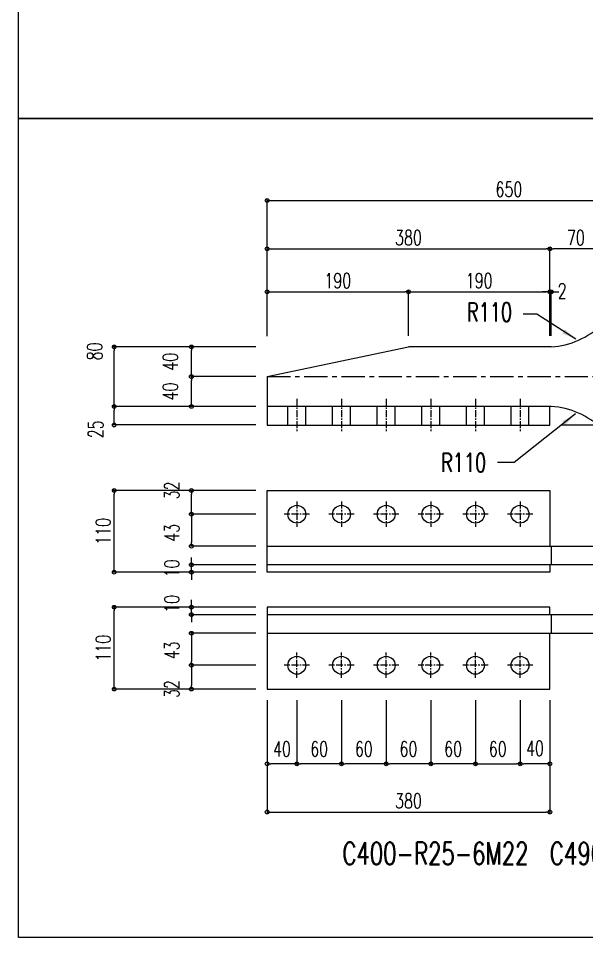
# Model space of a CAD drawing. Header units: millimetres. Extents: x -4568 to 36914, y -114 to 17788.
# Drawn here: x 23852 to 24616, y 7044 to 8279 of the extents above; entities that cross this region are included whole.
import ezdxf

# ---------------------------------------------------------------- set-up
doc = ezdxf.new("R2010")
doc.units = ezdxf.units.MM
doc.header["$LTSCALE"] = 5
doc.linetypes.add('ACAD_ISO03W100', pattern=[30, 12, -18])
doc.linetypes.add('CENTER1', pattern=[10, 6.25, -1.25, 1.25, -1.25])
doc.layers.get('0').update_dxf_attribs({"color": 255})
doc.layers.get('DEFPOINTS').update_dxf_attribs({"color": 255})
for name, color, linetype in [('01', 7, 'Continuous'), ('寸法', 4, 'Continuous'), ('補助線', 7, 'ACAD_ISO03W100'), ('金物', 142, 'Continuous')]:
    doc.layers.add(name, color=color, linetype=linetype)
doc.styles.add('KANJI', font='simplex.shx', dxfattribs={"width": 0.7, "bigfont": 'extfont2.shx'})
doc.styles.get("Standard").update_dxf_attribs({"font": 'simplex.shx', "width": 0.7, "height": 2.5, "bigfont": '@extfont2.shx'})
doc.styles.add('SUNPOU2', font='simplex.shx', dxfattribs={"width": 0.7, "height": 50, "bigfont": 'extfont2.shx'})
doc.dimstyles.new('コピー(2) - Standard', dxfattribs={"dimtxt": 25, "dimasz": 20, "dimexe": 0.18, "dimexo": 0.0625, "dimgap": 15, "dimtad": 1, "dimdec": 0, "dimzin": 0, "dimdsep": 46, "dimtxsty": 'Standard', "dimblk": 'DOTSMALL', "dimcen": 0.09, "dimadec": 0, "dimazin": 0, "dimtfac": 1, "dimtdec": 0, "dimtofl": 0, "dimtmove": 0, "dimatfit": 3, "dimfxl": 0, "dimtolj": 1, "dimtzin": 0, "dimarcsym": 0})
doc.dimstyles.new('一般寸法-小さめ', dxfattribs={"dimscale": 10, "dimtxt": 2, "dimasz": 0.5, "dimexe": 0.125, "dimexo": 1.5, "dimgap": 0.5, "dimtad": 1, "dimtxsty": 'KANJI', "dimblk": 'ORIGIN', "dimcen": 0, "dimclrd": 256, "dimclre": 256, "dimclrt": 256, "dimadec": 0, "dimazin": 0, "dimtfac": 1, "dimtmove": 2, "dimatfit": 2, "dimfxl": 0, "dimtolj": 2, "dimlwd": 5, "dimlwe": 5, "dimarcsym": 0})

# ---------------------------------------------------------------- blocks, each defined once
blk = doc.blocks.new('_Origin')
at = {"color": 0, "linetype": 'ByBlock', "lineweight": -2}
blk.add_line((0, 0), (-1, 0), dxfattribs=at)
blk.add_circle((0, 0), 0.5, dxfattribs=at)
blk = doc.blocks.new('*D365')
at = {"layer": 'DEFPOINTS', "color": 0, "transparency": 16777216}
for p in [(24566.1, 7969.4), (24186.1, 7837.6), (24566.1, 7837.6)]:
    blk.add_point(p, dxfattribs=at)
at = {"layer": '寸法', "lineweight": 5, "transparency": 16777216}
for p, q in [((24186.1, 7852.6), (24186.1, 7970.6)), ((24566.1, 7852.6), (24566.1, 7970.6)), ((24191.1, 7969.4), (24561.1, 7969.4))]:
    blk.add_line(p, q, dxfattribs=at)
at = {"layer": '寸法', "lineweight": 5, "transparency": 16777216, "xscale": 5, "yscale": 5, "zscale": 5, "rotation": 180}
blk.add_blockref('_Origin', (24186.1, 7969.4), dxfattribs=at)
at = {"layer": '寸法', "lineweight": 5, "transparency": 16777216, "xscale": 5, "yscale": 5, "zscale": 5}
blk.add_blockref('_Origin', (24566.1, 7969.4), dxfattribs=at)
at = {"layer": '寸法', "transparency": 16777216, "insert": (24376.1, 7984.4), "char_height": 20, "attachment_point": 5, "style": 'KANJI'}
blk.add_mtext('\\A2;380', dxfattribs=at)
blk = doc.blocks.new('*D366')
at = {"layer": 'DEFPOINTS', "color": 0, "transparency": 16777216}
for p in [(24466.1, 7377.6), (24526.1, 7377.6), (24526.1, 7277.1)]:
    blk.add_point(p, dxfattribs=at)
at = {"layer": '寸法', "lineweight": 5, "transparency": 16777216}
for p, q in [((24466.1, 7362.6), (24466.1, 7275.9)), ((24526.1, 7362.6), (24526.1, 7275.9)), ((24471.1, 7277.1), (24521.1, 7277.1))]:
    blk.add_line(p, q, dxfattribs=at)
at = {"layer": '寸法', "lineweight": 5, "transparency": 16777216, "xscale": 5, "yscale": 5, "zscale": 5, "rotation": 180}
blk.add_blockref('_Origin', (24466.1, 7277.1), dxfattribs=at)
at = {"layer": '寸法', "lineweight": 5, "transparency": 16777216, "xscale": 5, "yscale": 5, "zscale": 5}
blk.add_blockref('_Origin', (24526.1, 7277.1), dxfattribs=at)
at = {"layer": '寸法', "transparency": 16777216, "insert": (24496.1, 7297.1), "char_height": 20, "attachment_point": 5, "style": 'KANJI'}
blk.add_mtext('\\A2;60', dxfattribs=at)
blk = doc.blocks.new('*D367')
at = {"layer": 'DEFPOINTS', "color": 0, "transparency": 16777216}
for p in [(24566.1, 7969.4), (24636.1, 7869.1), (24566.1, 7837.6)]:
    blk.add_point(p, dxfattribs=at)
at = {"layer": '寸法', "lineweight": 5, "transparency": 16777216}
for p, q in [((24566.1, 7852.6), (24566.1, 7970.6)), ((24636.1, 7884.1), (24636.1, 7970.6)), ((24631.1, 7969.4), (24571.1, 7969.4))]:
    blk.add_line(p, q, dxfattribs=at)
at = {"layer": '寸法', "lineweight": 5, "transparency": 16777216, "xscale": 5, "yscale": 5, "zscale": 5, "rotation": 180}
blk.add_blockref('_Origin', (24566.1, 7969.4), dxfattribs=at)
at = {"layer": '寸法', "lineweight": 5, "transparency": 16777216, "xscale": 5, "yscale": 5, "zscale": 5}
blk.add_blockref('_Origin', (24636.1, 7969.4), dxfattribs=at)
at = {"layer": '寸法', "transparency": 16777216, "insert": (24601.1, 7984.4), "char_height": 20, "attachment_point": 5, "style": 'KANJI'}
blk.add_mtext('\\A2;70', dxfattribs=at)
blk = doc.blocks.new('*D368')
at = {"layer": 'DEFPOINTS', "color": 0, "transparency": 16777216}
for p in [(24226.1, 7377.6), (24286.1, 7377.6), (24226.1, 7277.1)]:
    blk.add_point(p, dxfattribs=at)
at = {"layer": '寸法', "lineweight": 5, "transparency": 16777216}
for p, q in [((24226.1, 7362.6), (24226.1, 7275.9)), ((24286.1, 7362.6), (24286.1, 7275.9)), ((24281.1, 7277.1), (24231.1, 7277.1))]:
    blk.add_line(p, q, dxfattribs=at)
at = {"layer": '寸法', "lineweight": 5, "transparency": 16777216, "xscale": 5, "yscale": 5, "zscale": 5, "rotation": 180}
blk.add_blockref('_Origin', (24226.1, 7277.1), dxfattribs=at)
at = {"layer": '寸法', "lineweight": 5, "transparency": 16777216, "xscale": 5, "yscale": 5, "zscale": 5}
blk.add_blockref('_Origin', (24286.1, 7277.1), dxfattribs=at)
at = {"layer": '寸法', "transparency": 16777216, "insert": (24256.1, 7297.1), "char_height": 20, "attachment_point": 5, "style": 'KANJI'}
blk.add_mtext('\\A2;60', dxfattribs=at)
blk = doc.blocks.new('*D369')
at = {"layer": 'DEFPOINTS', "color": 0, "transparency": 16777216}
for p in [(24186.1, 7377.6), (24566.1, 7377.6), (24566.1, 7212.3)]:
    blk.add_point(p, dxfattribs=at)
at = {"layer": '寸法', "lineweight": 5, "transparency": 16777216}
for p, q in [((24186.1, 7362.6), (24186.1, 7211)), ((24566.1, 7362.6), (24566.1, 7211)), ((24191.1, 7212.3), (24561.1, 7212.3))]:
    blk.add_line(p, q, dxfattribs=at)
at = {"layer": '寸法', "lineweight": 5, "transparency": 16777216, "xscale": 5, "yscale": 5, "zscale": 5, "rotation": 180}
blk.add_blockref('_Origin', (24186.1, 7212.3), dxfattribs=at)
at = {"layer": '寸法', "lineweight": 5, "transparency": 16777216, "xscale": 5, "yscale": 5, "zscale": 5}
blk.add_blockref('_Origin', (24566.1, 7212.3), dxfattribs=at)
at = {"layer": '寸法', "transparency": 16777216, "insert": (24376.1, 7227.3), "char_height": 20, "attachment_point": 5, "style": 'KANJI'}
blk.add_mtext('\\A2;380', dxfattribs=at)
blk = doc.blocks.new('*D370')
at = {"layer": 'DEFPOINTS', "color": 0, "transparency": 16777216}
for p in [(24406.1, 7377.6), (24466.1, 7377.6), (24406.1, 7277.1)]:
    blk.add_point(p, dxfattribs=at)
at = {"layer": '寸法', "lineweight": 5, "transparency": 16777216}
for p, q in [((24406.1, 7362.6), (24406.1, 7275.9)), ((24466.1, 7362.6), (24466.1, 7275.9)), ((24461.1, 7277.1), (24411.1, 7277.1))]:
    blk.add_line(p, q, dxfattribs=at)
at = {"layer": '寸法', "lineweight": 5, "transparency": 16777216, "xscale": 5, "yscale": 5, "zscale": 5, "rotation": 180}
blk.add_blockref('_Origin', (24406.1, 7277.1), dxfattribs=at)
at = {"layer": '寸法', "lineweight": 5, "transparency": 16777216, "xscale": 5, "yscale": 5, "zscale": 5}
blk.add_blockref('_Origin', (24466.1, 7277.1), dxfattribs=at)
at = {"layer": '寸法', "transparency": 16777216, "insert": (24436.1, 7297.1), "char_height": 20, "attachment_point": 5, "style": 'KANJI'}
blk.add_mtext('\\A2;60', dxfattribs=at)
blk = doc.blocks.new('*D371')
at = {"layer": 'DEFPOINTS', "color": 0, "transparency": 16777216}
for p in [(24346.1, 7377.6), (24406.1, 7377.6), (24346.1, 7277.1)]:
    blk.add_point(p, dxfattribs=at)
at = {"layer": '寸法', "lineweight": 5, "transparency": 16777216}
for p, q in [((24346.1, 7362.6), (24346.1, 7275.9)), ((24406.1, 7362.6), (24406.1, 7275.9)), ((24401.1, 7277.1), (24351.1, 7277.1))]:
    blk.add_line(p, q, dxfattribs=at)
at = {"layer": '寸法', "lineweight": 5, "transparency": 16777216, "xscale": 5, "yscale": 5, "zscale": 5, "rotation": 180}
blk.add_blockref('_Origin', (24346.1, 7277.1), dxfattribs=at)
at = {"layer": '寸法', "lineweight": 5, "transparency": 16777216, "xscale": 5, "yscale": 5, "zscale": 5}
blk.add_blockref('_Origin', (24406.1, 7277.1), dxfattribs=at)
at = {"layer": '寸法', "transparency": 16777216, "insert": (24376.1, 7297.1), "char_height": 20, "attachment_point": 5, "style": 'KANJI'}
blk.add_mtext('\\A2;60', dxfattribs=at)
blk = doc.blocks.new('*D529')
at = {"layer": 'DEFPOINTS', "color": 0, "transparency": 16777216}
for p in [(23980.7, 7644.6), (24186.1, 7644.6), (24186.1, 7534.6)]:
    blk.add_point(p, dxfattribs=at)
at = {"layer": '寸法', "lineweight": 5, "transparency": 16777216}
for p, q in [((24171.1, 7644.6), (23979.4, 7644.6)), ((23980.7, 7539.6), (23980.7, 7639.6)), ((24171.1, 7534.6), (23979.4, 7534.6))]:
    blk.add_line(p, q, dxfattribs=at)
at = {"layer": '寸法', "lineweight": 5, "transparency": 16777216, "xscale": 5, "yscale": 5, "zscale": 5}
for p, rotation in [((23980.7, 7644.6), 90), ((23980.7, 7534.6), 270)]:
    blk.add_blockref('_Origin', p, dxfattribs=dict(at, rotation=rotation))
at = {"layer": '寸法', "transparency": 16777216, "insert": (23965.7, 7589.6), "char_height": 20, "attachment_point": 5, "rotation": 90, "style": 'KANJI'}
blk.add_mtext('\\A2;110', dxfattribs=at)
blk = doc.blocks.new('*D374')
at = {"layer": 'DEFPOINTS', "color": 0, "transparency": 16777216}
for p in [(24084.3, 7544.6), (24186.1, 7544.6), (24186.1, 7534.6)]:
    blk.add_point(p, dxfattribs=at)
at = {"layer": '寸法', "lineweight": 5, "transparency": 16777216}
for p, q in [((24084.3, 7549.6), (24084.3, 7554.6)), ((24171.1, 7544.6), (24083, 7544.6)), ((24084.3, 7534.6), (24084.3, 7544.6)), ((24171.1, 7534.6), (24083, 7534.6)), ((24084.3, 7529.6), (24084.3, 7524.6))]:
    blk.add_line(p, q, dxfattribs=at)
at = {"layer": '寸法', "lineweight": 5, "transparency": 16777216, "xscale": 5, "yscale": 5, "zscale": 5}
for p, rotation in [((24084.3, 7544.6), 270), ((24084.3, 7534.6), 90)]:
    blk.add_blockref('_Origin', p, dxfattribs=dict(at, rotation=rotation))
at = {"layer": '寸法', "transparency": 16777216, "insert": (24058, 7539.8), "char_height": 20, "attachment_point": 5, "rotation": 90, "style": 'KANJI'}
blk.add_mtext('\\A2;10', dxfattribs=at)
blk = doc.blocks.new('*D375')
at = {"layer": 'DEFPOINTS', "color": 0, "transparency": 16777216}
for p in [(23980.7, 7837.6), (24186.1, 7837.6), (24186.1, 7757.6)]:
    blk.add_point(p, dxfattribs=at)
at = {"layer": '寸法', "lineweight": 5, "transparency": 16777216}
for p, q in [((24171.1, 7837.6), (23979.4, 7837.6)), ((23980.7, 7762.6), (23980.7, 7832.6)), ((24171.1, 7757.6), (23979.4, 7757.6))]:
    blk.add_line(p, q, dxfattribs=at)
at = {"layer": '寸法', "lineweight": 5, "transparency": 16777216, "xscale": 5, "yscale": 5, "zscale": 5}
for p, rotation in [((23980.7, 7837.6), 90), ((23980.7, 7757.6), 270)]:
    blk.add_blockref('_Origin', p, dxfattribs=dict(at, rotation=rotation))
at = {"layer": '寸法', "transparency": 16777216, "insert": (23954.4, 7831.5), "char_height": 20, "attachment_point": 5, "rotation": 90, "style": 'KANJI'}
blk.add_mtext('\\A2;80', dxfattribs=at)
blk = doc.blocks.new('*D376')
at = {"layer": 'DEFPOINTS', "color": 0, "transparency": 16777216}
for p in [(24084.3, 7644.6), (24186.1, 7644.6), (24186.1, 7612.6)]:
    blk.add_point(p, dxfattribs=at)
at = {"layer": '寸法', "lineweight": 5, "transparency": 16777216}
for p, q in [((24171.1, 7644.6), (24083, 7644.6)), ((24084.3, 7617.6), (24084.3, 7639.6)), ((24171.1, 7612.6), (24083, 7612.6))]:
    blk.add_line(p, q, dxfattribs=at)
at = {"layer": '寸法', "lineweight": 5, "transparency": 16777216, "xscale": 5, "yscale": 5, "zscale": 5}
for p, rotation in [((24084.3, 7644.6), 90), ((24084.3, 7612.6), 270)]:
    blk.add_blockref('_Origin', p, dxfattribs=dict(at, rotation=rotation))
at = {"layer": '寸法', "transparency": 16777216, "insert": (24058, 7644.6), "char_height": 20, "attachment_point": 5, "rotation": 90, "style": 'KANJI'}
blk.add_mtext('\\A2;32', dxfattribs=at)
blk = doc.blocks.new('*D530')
at = {"layer": 'DEFPOINTS', "color": 0, "transparency": 16777216}
for p in [(23980.7, 7757.6), (24186.1, 7757.6), (24186.1, 7732.6)]:
    blk.add_point(p, dxfattribs=at)
at = {"layer": '寸法', "lineweight": 5, "transparency": 16777216}
for p, q in [((24171.1, 7757.6), (23979.4, 7757.6)), ((23980.7, 7737.6), (23980.7, 7752.6)), ((24171.1, 7732.6), (23979.4, 7732.6))]:
    blk.add_line(p, q, dxfattribs=at)
at = {"layer": '寸法', "lineweight": 5, "transparency": 16777216, "xscale": 5, "yscale": 5, "zscale": 5}
for p, rotation in [((23980.7, 7757.6), 90), ((23980.7, 7732.6), 270)]:
    blk.add_blockref('_Origin', p, dxfattribs=dict(at, rotation=rotation))
at = {"layer": '寸法', "transparency": 16777216, "insert": (23955.7, 7726.8), "char_height": 20, "attachment_point": 5, "rotation": 90, "style": 'KANJI'}
blk.add_mtext('\\A2;25', dxfattribs=at)
blk = doc.blocks.new('*D532')
at = {"layer": 'DEFPOINTS', "color": 0, "transparency": 16777216}
for p in [(23980.7, 7487.6), (24186.1, 7487.6), (24186.1, 7377.6)]:
    blk.add_point(p, dxfattribs=at)
at = {"layer": '寸法', "lineweight": 5, "transparency": 16777216}
for p, q in [((24171.1, 7487.6), (23979.4, 7487.6)), ((23980.7, 7382.6), (23980.7, 7482.6)), ((24171.1, 7377.6), (23979.4, 7377.6))]:
    blk.add_line(p, q, dxfattribs=at)
at = {"layer": '寸法', "lineweight": 5, "transparency": 16777216, "xscale": 5, "yscale": 5, "zscale": 5}
for p, rotation in [((23980.7, 7487.6), 90), ((23980.7, 7377.6), 270)]:
    blk.add_blockref('_Origin', p, dxfattribs=dict(at, rotation=rotation))
at = {"layer": '寸法', "transparency": 16777216, "insert": (23965.7, 7432.6), "char_height": 20, "attachment_point": 5, "rotation": 90, "style": 'KANJI'}
blk.add_mtext('\\A2;110', dxfattribs=at)
blk = doc.blocks.new('*D379')
at = {"layer": 'DEFPOINTS', "color": 0, "transparency": 16777216}
for p in [(24084.3, 7487.6), (24186.1, 7487.6), (24186.1, 7477.6)]:
    blk.add_point(p, dxfattribs=at)
at = {"layer": '寸法', "lineweight": 5, "transparency": 16777216}
for p, q in [((24084.3, 7492.6), (24084.3, 7497.6)), ((24171.1, 7487.6), (24083, 7487.6)), ((24171.1, 7477.6), (24083, 7477.6)), ((24084.3, 7477.6), (24084.3, 7487.6)), ((24084.3, 7472.6), (24084.3, 7467.6))]:
    blk.add_line(p, q, dxfattribs=at)
at = {"layer": '寸法', "lineweight": 5, "transparency": 16777216, "xscale": 5, "yscale": 5, "zscale": 5}
for p, rotation in [((24084.3, 7487.6), 270), ((24084.3, 7477.6), 90)]:
    blk.add_blockref('_Origin', p, dxfattribs=dict(at, rotation=rotation))
at = {"layer": '寸法', "transparency": 16777216, "insert": (24058, 7492.1), "char_height": 20, "attachment_point": 5, "rotation": 90, "style": 'KANJI'}
blk.add_mtext('\\A2;10', dxfattribs=at)
blk = doc.blocks.new('*D380')
at = {"layer": 'DEFPOINTS', "color": 0, "transparency": 16777216}
for p in [(24186.1, 7409.6), (24084.3, 7377.6), (24186.1, 7377.6)]:
    blk.add_point(p, dxfattribs=at)
at = {"layer": '寸法', "lineweight": 5, "transparency": 16777216}
for p, q in [((24171.1, 7409.6), (24083, 7409.6)), ((24084.3, 7404.6), (24084.3, 7382.6)), ((24171.1, 7377.6), (24083, 7377.6))]:
    blk.add_line(p, q, dxfattribs=at)
at = {"layer": '寸法', "lineweight": 5, "transparency": 16777216, "xscale": 5, "yscale": 5, "zscale": 5}
for p, rotation in [((24084.3, 7409.6), 90), ((24084.3, 7377.6), 270)]:
    blk.add_blockref('_Origin', p, dxfattribs=dict(at, rotation=rotation))
at = {"layer": '寸法', "transparency": 16777216, "insert": (24058, 7377.6), "char_height": 20, "attachment_point": 5, "rotation": 90, "style": 'KANJI'}
blk.add_mtext('\\A2;32', dxfattribs=at)
blk = doc.blocks.new('*D381')
at = {"layer": 'DEFPOINTS', "color": 0, "transparency": 16777216}
for p in [(24286.1, 7377.6), (24346.1, 7377.6), (24286.1, 7277.1)]:
    blk.add_point(p, dxfattribs=at)
at = {"layer": '寸法', "lineweight": 5, "transparency": 16777216}
for p, q in [((24286.1, 7362.6), (24286.1, 7275.9)), ((24346.1, 7362.6), (24346.1, 7275.9)), ((24341.1, 7277.1), (24291.1, 7277.1))]:
    blk.add_line(p, q, dxfattribs=at)
at = {"layer": '寸法', "lineweight": 5, "transparency": 16777216, "xscale": 5, "yscale": 5, "zscale": 5, "rotation": 180}
blk.add_blockref('_Origin', (24286.1, 7277.1), dxfattribs=at)
at = {"layer": '寸法', "lineweight": 5, "transparency": 16777216, "xscale": 5, "yscale": 5, "zscale": 5}
blk.add_blockref('_Origin', (24346.1, 7277.1), dxfattribs=at)
at = {"layer": '寸法', "transparency": 16777216, "insert": (24316.1, 7297.1), "char_height": 20, "attachment_point": 5, "style": 'KANJI'}
blk.add_mtext('\\A2;60', dxfattribs=at)
blk = doc.blocks.new('*D382')
at = {"layer": 'DEFPOINTS', "color": 0, "transparency": 16777216}
for p in [(24186.1, 7377.6), (24226.1, 7377.6), (24186.1, 7277.1)]:
    blk.add_point(p, dxfattribs=at)
at = {"layer": '寸法', "lineweight": 5, "transparency": 16777216}
for p, q in [((24186.1, 7362.6), (24186.1, 7275.9)), ((24226.1, 7362.6), (24226.1, 7275.9)), ((24221.1, 7277.1), (24191.1, 7277.1))]:
    blk.add_line(p, q, dxfattribs=at)
at = {"layer": '寸法', "lineweight": 5, "transparency": 16777216, "xscale": 5, "yscale": 5, "zscale": 5, "rotation": 180}
blk.add_blockref('_Origin', (24186.1, 7277.1), dxfattribs=at)
at = {"layer": '寸法', "lineweight": 5, "transparency": 16777216, "xscale": 5, "yscale": 5, "zscale": 5}
blk.add_blockref('_Origin', (24226.1, 7277.1), dxfattribs=at)
at = {"layer": '寸法', "transparency": 16777216, "insert": (24206.1, 7297.1), "char_height": 20, "attachment_point": 5, "style": 'KANJI'}
blk.add_mtext('\\A2;40', dxfattribs=at)
blk = doc.blocks.new('*D383')
at = {"layer": 'DEFPOINTS', "color": 0, "transparency": 16777216}
for p in [(24526.1, 7377.6), (24566.1, 7377.6), (24526.1, 7277.1)]:
    blk.add_point(p, dxfattribs=at)
at = {"layer": '寸法', "lineweight": 5, "transparency": 16777216}
for p, q in [((24526.1, 7362.6), (24526.1, 7275.9)), ((24566.1, 7362.6), (24566.1, 7275.9)), ((24561.1, 7277.1), (24531.1, 7277.1))]:
    blk.add_line(p, q, dxfattribs=at)
at = {"layer": '寸法', "lineweight": 5, "transparency": 16777216, "xscale": 5, "yscale": 5, "zscale": 5, "rotation": 180}
blk.add_blockref('_Origin', (24526.1, 7277.1), dxfattribs=at)
at = {"layer": '寸法', "lineweight": 5, "transparency": 16777216, "xscale": 5, "yscale": 5, "zscale": 5}
blk.add_blockref('_Origin', (24566.1, 7277.1), dxfattribs=at)
at = {"layer": '寸法', "transparency": 16777216, "insert": (24546.1, 7297.9), "char_height": 20, "attachment_point": 5, "style": 'KANJI'}
blk.add_mtext('\\A2;40', dxfattribs=at)
blk = doc.blocks.new('*D384')
at = {"layer": 'DEFPOINTS', "color": 0, "transparency": 16777216}
for p in [(24084.3, 7797.6), (24186.1, 7797.6), (24186.1, 7757.6)]:
    blk.add_point(p, dxfattribs=at)
at = {"layer": '寸法', "lineweight": 5, "transparency": 16777216}
for p, q in [((24171.1, 7797.6), (24083, 7797.6)), ((24084.3, 7762.6), (24084.3, 7792.6)), ((24171.1, 7757.6), (24083, 7757.6))]:
    blk.add_line(p, q, dxfattribs=at)
at = {"layer": '寸法', "lineweight": 5, "transparency": 16777216, "xscale": 5, "yscale": 5, "zscale": 5}
for p, rotation in [((24084.3, 7797.6), 90), ((24084.3, 7757.6), 270)]:
    blk.add_blockref('_Origin', p, dxfattribs=dict(at, rotation=rotation))
at = {"layer": '寸法', "transparency": 16777216, "insert": (24056.1, 7777.6), "char_height": 20, "attachment_point": 5, "rotation": 90, "style": 'KANJI'}
blk.add_mtext('\\A2;40', dxfattribs=at)
blk = doc.blocks.new('*D385')
at = {"layer": 'DEFPOINTS', "color": 0, "transparency": 16777216}
for p in [(24084.3, 7837.6), (24186.1, 7837.6), (24186.1, 7797.6)]:
    blk.add_point(p, dxfattribs=at)
at = {"layer": '寸法', "lineweight": 5, "transparency": 16777216}
for p, q in [((24171.1, 7837.6), (24083, 7837.6)), ((24084.3, 7802.6), (24084.3, 7832.6)), ((24171.1, 7797.6), (24083, 7797.6))]:
    blk.add_line(p, q, dxfattribs=at)
at = {"layer": '寸法', "lineweight": 5, "transparency": 16777216, "xscale": 5, "yscale": 5, "zscale": 5}
for p, rotation in [((24084.3, 7837.6), 90), ((24084.3, 7797.6), 270)]:
    blk.add_blockref('_Origin', p, dxfattribs=dict(at, rotation=rotation))
at = {"layer": '寸法', "transparency": 16777216, "insert": (24056.1, 7817.6), "char_height": 20, "attachment_point": 5, "rotation": 90, "style": 'KANJI'}
blk.add_mtext('\\A2;40', dxfattribs=at)
blk = doc.blocks.new('*D533')
at = {"layer": 'DEFPOINTS', "color": 0, "transparency": 16777216}
for p in [(24566.1, 7732.6), (24636.1, 7727.6), (24645.7, 7727.6)]:
    blk.add_point(p, dxfattribs=at)
at = {"layer": '寸法', "lineweight": 5, "transparency": 16777216}
for p, q in [((24645.7, 7737.6), (24645.7, 7742.6)), ((24581.1, 7732.6), (24647, 7732.6)), ((24645.7, 7732.6), (24645.7, 7727.6)), ((24651.1, 7727.6), (24647, 7727.6)), ((24645.7, 7722.6), (24645.7, 7717.6))]:
    blk.add_line(p, q, dxfattribs=at)
at = {"layer": '寸法', "lineweight": 5, "transparency": 16777216, "xscale": 5, "yscale": 5, "zscale": 5}
for p, rotation in [((24645.7, 7732.6), 270), ((24645.7, 7727.6), 90)]:
    blk.add_blockref('_Origin', p, dxfattribs=dict(at, rotation=rotation))
at = {"layer": '寸法', "transparency": 16777216, "insert": (24672.5, 7691.1), "char_height": 20, "attachment_point": 5, "rotation": 90, "style": 'KANJI'}
blk.add_mtext('\\A2;5', dxfattribs=at)
blk = doc.blocks.new('*D386')
at = {"layer": 'DEFPOINTS', "color": 0, "transparency": 16777216}
for p in [(24186.1, 7452.6), (24084.3, 7409.6), (24186.1, 7409.6)]:
    blk.add_point(p, dxfattribs=at)
at = {"layer": '寸法', "lineweight": 5, "transparency": 16777216}
for p, q in [((24171.1, 7452.6), (24083, 7452.6)), ((24084.3, 7447.6), (24084.3, 7414.6)), ((24171.1, 7409.6), (24083, 7409.6))]:
    blk.add_line(p, q, dxfattribs=at)
at = {"layer": '寸法', "lineweight": 5, "transparency": 16777216, "xscale": 5, "yscale": 5, "zscale": 5}
for p, rotation in [((24084.3, 7452.6), 90), ((24084.3, 7409.6), 270)]:
    blk.add_blockref('_Origin', p, dxfattribs=dict(at, rotation=rotation))
at = {"layer": '寸法', "transparency": 16777216, "insert": (24058, 7429.6), "char_height": 20, "attachment_point": 5, "rotation": 90, "style": 'KANJI'}
blk.add_mtext('\\A2;43', dxfattribs=at)
blk = doc.blocks.new('*D387')
at = {"layer": 'DEFPOINTS', "color": 0, "transparency": 16777216}
for p in [(24186.1, 7612.6), (24084.3, 7569.6), (24186.1, 7569.6)]:
    blk.add_point(p, dxfattribs=at)
at = {"layer": '寸法', "lineweight": 5, "transparency": 16777216}
for p, q in [((24171.1, 7612.6), (24083, 7612.6)), ((24084.3, 7607.6), (24084.3, 7574.6)), ((24171.1, 7569.6), (24083, 7569.6))]:
    blk.add_line(p, q, dxfattribs=at)
at = {"layer": '寸法', "lineweight": 5, "transparency": 16777216, "xscale": 5, "yscale": 5, "zscale": 5}
for p, rotation in [((24084.3, 7612.6), 90), ((24084.3, 7569.6), 270)]:
    blk.add_blockref('_Origin', p, dxfattribs=dict(at, rotation=rotation))
at = {"layer": '寸法', "transparency": 16777216, "insert": (24058, 7587.6), "char_height": 20, "attachment_point": 5, "rotation": 90, "style": 'KANJI'}
blk.add_mtext('\\A2;43', dxfattribs=at)
blk = doc.blocks.new('*D388')
at = {"layer": 'DEFPOINTS', "color": 0, "transparency": 16777216}
for p in [(24836.1, 8034.4), (24836.1, 7869.1), (24186.1, 7836.8)]:
    blk.add_point(p, dxfattribs=at)
at = {"layer": '寸法', "lineweight": 5, "transparency": 16777216}
for p, q in [((24186.1, 7851.8), (24186.1, 8035.6)), ((24191.1, 8034.4), (24831.1, 8034.4)), ((24836.1, 7884.1), (24836.1, 8035.6))]:
    blk.add_line(p, q, dxfattribs=at)
at = {"layer": '寸法', "lineweight": 5, "transparency": 16777216, "xscale": 5, "yscale": 5, "zscale": 5, "rotation": 180}
blk.add_blockref('_Origin', (24186.1, 8034.4), dxfattribs=at)
at = {"layer": '寸法', "lineweight": 5, "transparency": 16777216, "xscale": 5, "yscale": 5, "zscale": 5}
blk.add_blockref('_Origin', (24836.1, 8034.4), dxfattribs=at)
at = {"layer": '寸法', "transparency": 16777216, "insert": (24511.1, 8049.4), "char_height": 20, "attachment_point": 5, "style": 'KANJI'}
blk.add_mtext('\\A2;650', dxfattribs=at)
blk = doc.blocks.new('_DotSmall')
at = {"color": 0, "linetype": 'ByBlock', "const_width": 0.5}
blk.add_lwpolyline([(-0.0625, 0, 1), (0.0625, 0, 1)], format="xyb", close=True, dxfattribs=at)
blk = doc.blocks.new('*D389')
at = {"layer": 'DEFPOINTS', "color": 0, "transparency": 16777216}
for p in [(24376.1, 7911.6), (24186.1, 7837.6), (24376.1, 7837.6)]:
    blk.add_point(p, dxfattribs=at)
at = {"layer": '寸法', "lineweight": 5, "transparency": 16777216}
for p, q in [((24186.1, 7852.6), (24186.1, 7912.8)), ((24191.1, 7911.6), (24371.1, 7911.6)), ((24376.1, 7852.6), (24376.1, 7912.8))]:
    blk.add_line(p, q, dxfattribs=at)
at = {"layer": '寸法', "lineweight": 5, "transparency": 16777216, "xscale": 5, "yscale": 5, "zscale": 5, "rotation": 180}
blk.add_blockref('_Origin', (24186.1, 7911.6), dxfattribs=at)
at = {"layer": '寸法', "lineweight": 5, "transparency": 16777216, "xscale": 5, "yscale": 5, "zscale": 5}
blk.add_blockref('_Origin', (24376.1, 7911.6), dxfattribs=at)
at = {"layer": '寸法', "transparency": 16777216, "insert": (24281.1, 7926.6), "char_height": 20, "attachment_point": 5, "style": 'KANJI'}
blk.add_mtext('\\A2;190', dxfattribs=at)
blk = doc.blocks.new('*D390')
at = {"layer": 'DEFPOINTS', "color": 0, "transparency": 16777216}
for p in [(24566.1, 7911.6), (24376.1, 7837.6), (24566.1, 7837.6)]:
    blk.add_point(p, dxfattribs=at)
at = {"layer": '寸法', "lineweight": 5, "transparency": 16777216}
for p, q in [((24376.1, 7852.6), (24376.1, 7912.8)), ((24381.1, 7911.6), (24561.1, 7911.6)), ((24566.1, 7852.6), (24566.1, 7912.8))]:
    blk.add_line(p, q, dxfattribs=at)
at = {"layer": '寸法', "lineweight": 5, "transparency": 16777216, "xscale": 5, "yscale": 5, "zscale": 5, "rotation": 180}
blk.add_blockref('_Origin', (24376.1, 7911.6), dxfattribs=at)
at = {"layer": '寸法', "lineweight": 5, "transparency": 16777216, "xscale": 5, "yscale": 5, "zscale": 5}
blk.add_blockref('_Origin', (24566.1, 7911.6), dxfattribs=at)
at = {"layer": '寸法', "transparency": 16777216, "insert": (24471.1, 7926.6), "char_height": 20, "attachment_point": 5, "style": 'KANJI'}
blk.add_mtext('\\A2;190', dxfattribs=at)
blk = doc.blocks.new('*D534')
at = {"layer": 'DEFPOINTS', "color": 0, "transparency": 16777216}
for p in [(24568.1, 7911.6), (24566.1, 7837.6), (24568.1, 7837.6)]:
    blk.add_point(p, dxfattribs=at)
at = {"layer": '寸法', "lineweight": 5, "transparency": 16777216}
for p, q in [((24561.1, 7911.6), (24556.1, 7911.6)), ((24566.1, 7852.6), (24566.1, 7912.8)), ((24566.1, 7911.6), (24568.1, 7911.6)), ((24568.1, 7852.6), (24568.1, 7912.8)), ((24573.1, 7911.6), (24578.1, 7911.6))]:
    blk.add_line(p, q, dxfattribs=at)
at = {"layer": '寸法', "lineweight": 5, "transparency": 16777216, "xscale": 5, "yscale": 5, "zscale": 5}
blk.add_blockref('_Origin', (24566.1, 7911.6), dxfattribs=at)
at = {"layer": '寸法', "lineweight": 5, "transparency": 16777216, "xscale": 5, "yscale": 5, "zscale": 5, "rotation": 180}
blk.add_blockref('_Origin', (24568.1, 7911.6), dxfattribs=at)
at = {"layer": '寸法', "transparency": 16777216, "insert": (24582.7, 7912.7), "char_height": 20, "attachment_point": 5, "style": 'KANJI'}
blk.add_mtext('\\A2;2', dxfattribs=at)

msp = doc.modelspace()

# ---------------------------------------------------------------- linework, layer by layer
at = {"layer": '01', "ltscale": 2}
for points in [[(23851.831, 9395.081), (25251.831, 9395.081), (25251.831, 8144.619), (23851.831, 8144.619)], [(23851.831, 8144.619), (25251.831, 8144.619), (25251.831, 7043.501), (23851.831, 7043.501)]]:
    msp.add_lwpolyline(points, close=True, dxfattribs=at)
at = {"layer": '寸法', "linetype": 'CENTER1', "ltscale": 0.3}
for p, q in [((24226.106, 7767.576), (24226.106, 7722.576)), ((24286.106, 7767.576), (24286.106, 7722.576)), ((24346.106, 7767.576), (24346.106, 7722.576)), ((24406.106, 7767.576), (24406.106, 7722.576)), ((24466.106, 7767.576), (24466.106, 7722.576)), ((24526.106, 7767.576), (24526.106, 7722.576)), ((24226.106, 7629.619), (24226.106, 7595.619)), ((24286.106, 7629.619), (24286.106, 7595.619)), ((24346.106, 7629.619), (24346.106, 7595.619)), ((24406.106, 7629.619), (24406.106, 7595.619)), ((24466.106, 7629.619), (24466.106, 7595.619)), ((24526.106, 7629.619), (24526.106, 7595.619)), ((24243.106, 7612.619), (24209.106, 7612.619)), ((24303.106, 7612.619), (24269.106, 7612.619)), ((24363.106, 7612.619), (24329.106, 7612.619)), ((24423.106, 7612.619), (24389.106, 7612.619)), ((24483.106, 7612.619), (24449.106, 7612.619)), ((24543.106, 7612.619), (24509.106, 7612.619)), ((24226.106, 7392.619), (24226.106, 7426.619)), ((24286.106, 7392.619), (24286.106, 7426.619)), ((24346.106, 7392.619), (24346.106, 7426.619)), ((24406.106, 7392.619), (24406.106, 7426.619)), ((24466.106, 7392.619), (24466.106, 7426.619)), ((24526.106, 7392.619), (24526.106, 7426.619)), ((24243.106, 7409.619), (24209.106, 7409.619)), ((24303.106, 7409.619), (24269.106, 7409.619)), ((24363.106, 7409.619), (24329.106, 7409.619)), ((24423.106, 7409.619), (24389.106, 7409.619)), ((24483.106, 7409.619), (24449.106, 7409.619)), ((24543.106, 7409.619), (24509.106, 7409.619))]:
    msp.add_line(p, q, dxfattribs=at)
at = {"layer": '補助線', "lineweight": 18}
for p, q in [((24214.106, 7732.576), (24214.106, 7757.576)), ((24238.106, 7732.576), (24238.106, 7757.576)), ((24274.106, 7732.576), (24274.106, 7757.576)), ((24298.106, 7732.576), (24298.106, 7757.576)), ((24334.106, 7732.576), (24334.106, 7757.576)), ((24358.106, 7732.576), (24358.106, 7757.576)), ((24394.106, 7732.576), (24394.106, 7757.576)), ((24418.106, 7732.576), (24418.106, 7757.576)), ((24454.106, 7732.576), (24454.106, 7757.576)), ((24478.106, 7732.576), (24478.106, 7757.576)), ((24514.106, 7732.576), (24514.106, 7757.576)), ((24538.106, 7732.576), (24538.106, 7757.576))]:
    msp.add_line(p, q, dxfattribs=at)
at = {"layer": '金物'}
msp.add_line((24186.106, 7797.576), (24376.106, 7837.576), dxfattribs=at)
at = {"layer": '金物', "lineweight": 18}
for p, q in [((24568.106, 7837.576), (24376.106, 7837.576)), ((24186.106, 7797.576), (24186.106, 7757.576)), ((24186.106, 7757.576), (24186.106, 7732.576)), ((24568.106, 7757.576), (24186.106, 7757.576)), ((24566.106, 7732.576), (24566.106, 7757.576)), ((24186.106, 7732.576), (24566.106, 7732.576)), ((24186.106, 7534.619), (24186.106, 7644.619)), ((24186.106, 7644.619), (24566.106, 7644.619)), ((24566.106, 7644.619), (24566.106, 7569.619)), ((24186.106, 7569.619), (24836.106, 7569.619)), ((24836.106, 7544.619), (24186.106, 7544.619)), ((24566.106, 7544.619), (24566.106, 7534.619)), ((24566.106, 7534.619), (24186.106, 7534.619)), ((24186.106, 7487.619), (24186.106, 7377.619)), ((24566.106, 7487.619), (24186.106, 7487.619)), ((24836.106, 7477.619), (24186.106, 7477.619)), ((24566.106, 7477.619), (24566.106, 7487.619)), ((24186.106, 7452.619), (24836.106, 7452.619)), ((24566.106, 7377.619), (24566.106, 7452.619)), ((24186.106, 7377.619), (24566.106, 7377.619))]:
    msp.add_line(p, q, dxfattribs=at)
at = {"layer": '金物', "linetype": 'CENTER1'}
msp.add_line((24186.106, 7797.576), (24863.76, 7797.576), dxfattribs=at)
at = {"layer": '金物', "ltscale": 2}
for p, q in [((24568.106, 7569.619), (24568.106, 7544.619)), ((24568.106, 7477.619), (24568.106, 7452.619))]:
    msp.add_line(p, q, dxfattribs=at)
at = {"layer": '金物', "ltscale": 2.5}
for centre in [(24226.106, 7612.619), (24286.106, 7612.619), (24346.106, 7612.619), (24406.106, 7612.619), (24466.106, 7612.619), (24526.106, 7612.619), (24226.106, 7409.619), (24286.106, 7409.619), (24346.106, 7409.619), (24406.106, 7409.619), (24466.106, 7409.619), (24526.106, 7409.619)]:
    msp.add_circle(centre, 12, dxfattribs=at)
at = {"layer": '金物', "ltscale": 2}
for centre, start, end in [((24560.316, 7947.3), 274.060941, 313.550946), ((24560.316, 7647.852), 46.449054, 85.939059)]:
    msp.add_arc(centre, 110, start, end, dxfattribs=at)

# ---------------------------------------------------------------- texts
at = {"layer": '寸法', "char_height": 25, "width": 98.97993}
for s, insert, attachment_point in [('\\A1;R110', (24515.325, 7871.902), 9), ('R110', (24480.567, 7694.504), 3)]:
    msp.add_mtext(s, dxfattribs=dict(at, insert=insert, attachment_point=attachment_point))
at = {"layer": '寸法', "ltscale": 2, "insert": (24551.831, 7156.602), "char_height": 30, "width": 1400, "attachment_point": 5, "style": 'SUNPOU2'}
msp.add_mtext('C400-R25-6M22  C490-R25-6M22', dxfattribs=at)

# ---------------------------------------------------------------- dimensions: what is measured, and where the dimension line sits
at = {"layer": '寸法'}
for base, p1, p2, picture, middle in [((24836.106, 8034.371), (24186.106, 7836.832), (24836.106, 7869.076), '*D388', (24511.106, 8049.371)), ((24566.106, 7969.371), (24186.106, 7837.576), (24566.106, 7837.576), '*D365', (24376.106, 7984.371)), ((24566.106, 7969.371), (24636.106, 7869.076), (24566.106, 7837.576), '*D367', (24601.106, 7984.371)), ((24376.106, 7911.599), (24186.106, 7837.576), (24376.106, 7837.576), '*D389', (24281.106, 7926.599)), ((24566.106, 7911.599), (24376.106, 7837.576), (24566.106, 7837.576), '*D390', (24471.106, 7926.599)), ((24566.106, 7212.263), (24186.106, 7377.619), (24566.106, 7377.619), '*D369', (24376.106, 7227.263))]:
    dim = msp.add_linear_dim(base=base, p1=p1, p2=p2, dimstyle='一般寸法-小さめ', dxfattribs=at)
    dim.commit()
    dim.dimension.update_dxf_attribs({"geometry": picture, "text_midpoint": middle})
for base, p1, p2, picture, middle in [((24568.106, 7911.599), (24566.106, 7837.576), (24568.106, 7837.576), '*D534', (24582.674, 7912.677)), ((24186.106, 7277.14), (24226.106, 7377.619), (24186.106, 7377.619), '*D382', (24206.106, 7297.14)), ((24226.106, 7277.14), (24286.106, 7377.619), (24226.106, 7377.619), '*D368', (24256.106, 7297.14)), ((24286.106, 7277.14), (24346.106, 7377.619), (24286.106, 7377.619), '*D381', (24316.106, 7297.14)), ((24346.106, 7277.14), (24406.106, 7377.619), (24346.106, 7377.619), '*D371', (24376.106, 7297.14)), ((24406.106, 7277.14), (24466.106, 7377.619), (24406.106, 7377.619), '*D370', (24436.106, 7297.14)), ((24526.106, 7277.14), (24466.106, 7377.619), (24526.106, 7377.619), '*D366', (24496.106, 7297.14)), ((24526.106, 7277.14), (24566.106, 7377.619), (24526.106, 7377.619), '*D383', (24546.106, 7297.902))]:
    dim = msp.add_linear_dim(base=base, p1=p1, p2=p2, dimstyle='一般寸法-小さめ', dxfattribs=at)
    dim.commit()
    dim.dimension.update_dxf_attribs({"geometry": picture, "text_midpoint": middle, "dimtype": 160})
for base, p1, p2, angle, picture, middle in [((23980.679, 7837.576), (24186.106, 7757.576), (24186.106, 7837.576), 270, '*D375', (23954.429, 7831.503)), ((24084.298, 7837.576), (24186.106, 7797.576), (24186.106, 7837.576), 270, '*D385', (24056.143, 7817.576)), ((24084.298, 7797.576), (24186.106, 7757.576), (24186.106, 7797.576), 270, '*D384', (24056.143, 7777.576)), ((23980.679, 7757.576), (24186.106, 7732.576), (24186.106, 7757.576), 270, '*D530', (23955.679, 7726.82)), ((24645.732, 7727.576), (24566.106, 7732.576), (24636.106, 7727.576), 90, '*D533', (24672.473, 7691.147)), ((24084.298, 7644.619), (24186.106, 7612.619), (24186.106, 7644.619), 90, '*D376', (24058.048, 7644.619)), ((24084.298, 7569.619), (24186.106, 7612.619), (24186.106, 7569.619), 90, '*D387', (24058.048, 7587.619)), ((24084.298, 7544.619), (24186.106, 7534.619), (24186.106, 7544.619), 270, '*D374', (24058.048, 7539.769)), ((24084.298, 7487.619), (24186.106, 7477.619), (24186.106, 7487.619), 270, '*D379', (24058.048, 7492.077)), ((24084.298, 7409.619), (24186.106, 7452.619), (24186.106, 7409.619), 90, '*D386', (24058.048, 7429.619)), ((24084.298, 7377.619), (24186.106, 7409.619), (24186.106, 7377.619), 90, '*D380', (24058.048, 7377.619))]:
    dim = msp.add_linear_dim(base=base, p1=p1, p2=p2, angle=angle, dimstyle='一般寸法-小さめ', dxfattribs=at)
    dim.commit()
    dim.dimension.update_dxf_attribs({"geometry": picture, "text_midpoint": middle, "dimtype": 160})
for base, p1, p2, picture, middle in [((23980.679, 7644.619), (24186.106, 7534.619), (24186.106, 7644.619), '*D529', (23965.679, 7589.619)), ((23980.679, 7487.619), (24186.106, 7377.619), (24186.106, 7487.619), '*D532', (23965.679, 7432.619))]:
    dim = msp.add_linear_dim(base=base, p1=p1, p2=p2, angle=270, dimstyle='一般寸法-小さめ', dxfattribs=at)
    dim.commit()
    dim.dimension.update_dxf_attribs({"geometry": picture, "text_midpoint": middle})

# ---------------------------------------------------------------- leaders
at = {"layer": '寸法', "annotation_type": 0, "has_hookline": 1, "hookline_direction": 1, "text_width": 55.833}
for points in [[(24601.265, 7847.839), (24548.599, 7881.428), (24530.325, 7881.428)], [(24600.442, 7747.514), (24517.96, 7682.004), (24495.567, 7682.004)]]:
    msp.add_leader(points, dimstyle='コピー(2) - Standard', override={"dimgap": 15, "dimtad": 0}, dxfattribs=at)

doc.saveas('drawing.dxf')
